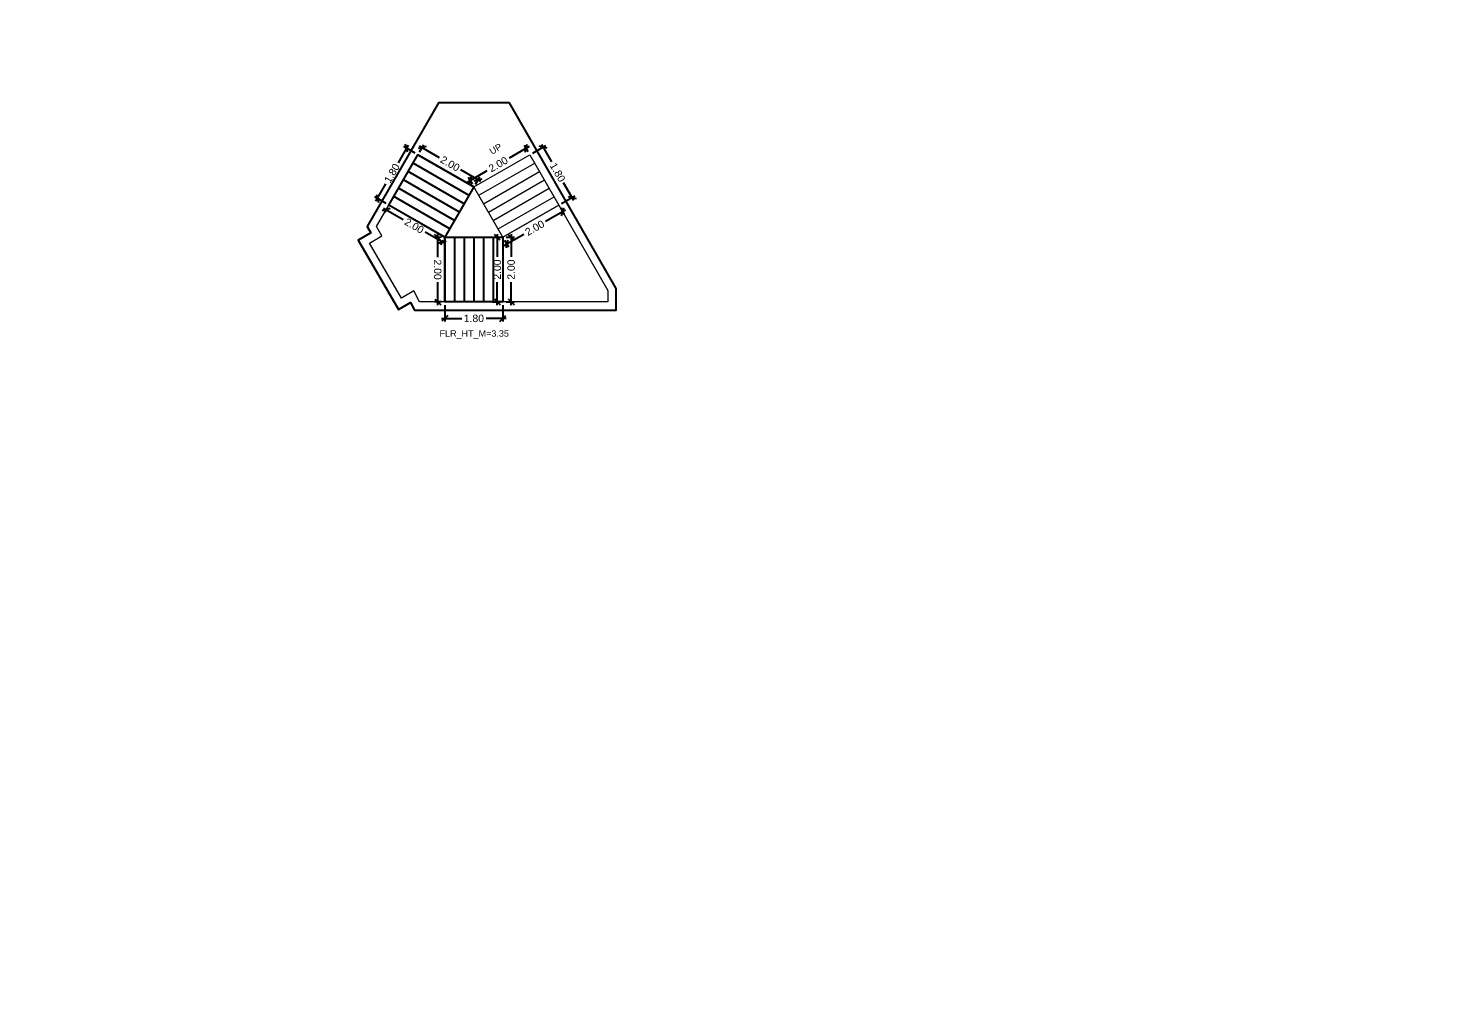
# Model space of a CAD drawing. Header units: metres. Extents: x 256329 to 886268, y -249371 to 355.
# Drawn here: x 287414.03 to 287458.25, y -938.85 to -909.31 of the extents above; entities that cross this region are included whole.
import ezdxf

# ---------------------------------------------------------------- set-up
doc = ezdxf.new("R2010")
doc.units = ezdxf.units.M
doc.header["$MEASUREMENT"] = 0
doc.header["$PDMODE"] = 35
doc.linetypes.add('CONTINOUS', pattern=[0])
doc.layers.get('0').update_dxf_attribs({"lineweight": 18})
doc.layers.get('Defpoints').update_dxf_attribs({"lineweight": 20})
doc.layers.add('A_TEXT', color=4, linetype='Continuous', lineweight=0, transparency=0.3)
doc.layers.add('BLK_2_FLR_19_STAIR_3', color=7, linetype='Continuous', plot=False)
doc.layers.add('BLK_2_FLR_19_STAIR_3_FLIGHT_2', color=7, linetype='Continuous', plot=False)
for name, color, linetype, lineweight in [('BLK_2_FLR_19_STAIR_3_FLIGHT_1', 7, 'Continuous', 0), ('BLK_2_FLR_19_STAIR_3_LANDING_1', 7, 'Continuous', 0), ('BLK_2_FLR_19_STAIR_3_LANDING_2', 7, 'Continuous', 0)]:
    doc.layers.add(name, color=color, linetype=linetype, lineweight=lineweight)
doc.layers.add('BLK_2_FLR_19_STAIR_3_FLIGHT_3', color=7, linetype='Continuous')
doc.styles.add('Arial', font='arial.ttf')
doc.styles.get("Standard").update_dxf_attribs({"font": 'arial.ttf'})
doc.dimstyles.new('METRIC DIM', dxfattribs={"dimtxt": 0.23, "dimasz": 0.18, "dimexe": 0.1, "dimexo": 0.1, "dimgap": 0.09, "dimtad": 0, "dimzin": 0, "dimdsep": 46, "dimtxsty": 'Standard', "dimblk": 'OBLIQUE', "dimcen": 0, "dimdle": 0.1, "dimclrd": 147, "dimclre": 147, "dimclrt": 7, "dimadec": 0, "dimazin": 0, "dimtfac": 1, "dimtofl": 0, "dimtmove": 0, "dimatfit": 2, "dimfxl": 0.125, "dimtolj": 1, "dimtzin": 0, "dimarcsym": 0})

# ---------------------------------------------------------------- blocks, each defined once
blk = doc.blocks.new('_Oblique')
at = {"color": 0, "linetype": 'ByBlock', "lineweight": -2}
blk.add_line((-0.5, -0.5), (0.5, 0.5), dxfattribs=at)
blk = doc.blocks.new('*D1825')
at = {"layer": 'BLK_2_FLR_19_STAIR_3_FLIGHT_2', "color": 147, "lineweight": -2, "transparency": 16777216}
for p, q in [((287426.926519, -917.875941), (287426.926335, -918.387912)), ((287428.726519, -917.876588), (287428.726335, -918.388559)), ((287426.826371, -918.287876), (287427.448871, -918.2881)), ((287428.826371, -918.288595), (287428.203871, -918.288371))]:
    blk.add_line(p, q, dxfattribs=at)
at = {"layer": 'Defpoints', "color": 0, "linetype": 'CONTINOUS', "transparency": 16777216}
for p in [(287426.926555, -917.775941, 0.042641), (287428.726555, -917.776588, 0.042641), (287428.726371, -918.288559)]:
    blk.add_point(p, dxfattribs=at)
at = {"layer": 'BLK_2_FLR_19_STAIR_3_FLIGHT_2', "color": 147, "linetype": 'CONTINOUS', "lineweight": -2, "transparency": 16777216, "xscale": 0.18, "yscale": 0.18, "zscale": 0.18}
for p, rotation in [((287426.926371, -918.287912), 179.979403), ((287428.726371, -918.288559), 359.979403)]:
    blk.add_blockref('_Oblique', p, dxfattribs=dict(at, rotation=rotation))
at = {"layer": 'BLK_2_FLR_19_STAIR_3_FLIGHT_2', "color": 7, "linetype": 'CONTINOUS', "transparency": 16777216, "insert": (287427.826371, -918.288235), "char_height": 0.23, "attachment_point": 5, "rotation": 359.9794033}
blk.add_mtext('\\A1;1.80', dxfattribs=at)
blk = doc.blocks.new('*D1826')
at = {"layer": 'BLK_2_FLR_19_STAIR_3_FLIGHT_3', "color": 147, "lineweight": -2, "transparency": 16777216}
for p, q in [((287426.135033, -912.946616), (287426.750959, -913.300759)), ((287426.144432, -913.130888), (287426.27157, -912.90977)), ((287428.043575, -914.043985), (287427.427649, -913.689841)), ((287427.879591, -914.128566), (287428.006729, -913.907448))]:
    blk.add_line(p, q, dxfattribs=at)
at = {"layer": 'Defpoints', "color": 0, "linetype": 'CONTINOUS', "transparency": 16777216}
for p in [(287426.094587, -913.217579, 0.042641), (287427.956883, -913.99414), (287427.829746, -914.215257, 0.042641)]:
    blk.add_point(p, dxfattribs=at)
at = {"layer": 'BLK_2_FLR_19_STAIR_3_FLIGHT_3', "color": 147, "linetype": 'CONTINOUS', "lineweight": -2, "transparency": 16777216, "xscale": 0.18, "yscale": 0.18, "zscale": 0.18}
for p, rotation in [((287426.221725, -912.996461), 150.102044), ((287427.956883, -913.99414), 330.102044)]:
    blk.add_blockref('_Oblique', p, dxfattribs=dict(at, rotation=rotation))
at = {"layer": 'BLK_2_FLR_19_STAIR_3_FLIGHT_3', "color": 7, "linetype": 'CONTINOUS', "transparency": 16777216, "insert": (287427.089304, -913.4953), "char_height": 0.23, "attachment_point": 5, "rotation": 330.1020442}
blk.add_mtext('\\A1;2.00', dxfattribs=at)
blk = doc.blocks.new('*D1827')
at = {"layer": 'BLK_2_FLR_19_STAIR_3_FLIGHT_1', "color": 147, "lineweight": -2, "transparency": 16777216}
for p, q in [((287429.535204, -912.96826), (287428.91985, -913.321859)), ((287429.514015, -913.132097), (287429.398677, -912.931378)), ((287427.627703, -914.064361), (287428.243057, -913.710762)), ((287427.779923, -914.128553), (287427.664584, -913.927834))]:
    blk.add_line(p, q, dxfattribs=at)
at = {"layer": 'Defpoints', "color": 0, "linetype": 'CONTINOUS', "transparency": 16777216}
for p in [(287429.4485, -913.018083), (287429.563838, -913.218802, 0.042641), (287427.829746, -914.215257, 0.042641)]:
    blk.add_point(p, dxfattribs=at)
at = {"layer": 'BLK_2_FLR_19_STAIR_3_FLIGHT_1', "color": 147, "linetype": 'CONTINOUS', "lineweight": -2, "transparency": 16777216, "xscale": 0.18, "yscale": 0.18, "zscale": 0.18}
for p, rotation in [((287429.4485, -913.018083), 29.88281300000001), ((287427.714407, -914.014538), 209.882813)]:
    blk.add_blockref('_Oblique', p, dxfattribs=dict(at, rotation=rotation))
at = {"layer": 'BLK_2_FLR_19_STAIR_3_FLIGHT_1', "color": 7, "linetype": 'CONTINOUS', "transparency": 16777216, "insert": (287428.581453, -913.516311), "char_height": 0.23, "attachment_point": 5, "rotation": 29.8828126}
blk.add_mtext('\\A1;2.00', dxfattribs=at)
blk = doc.blocks.new('*D1828')
at = {"layer": 'BLK_2_FLR_19_STAIR_3_LANDING_2', "color": 147, "lineweight": -2, "transparency": 16777216}
for p, q in [((287426.826556, -915.776388), (287426.599277, -915.777406)), ((287426.698828, -915.676959), (287426.702006, -916.386775)), ((287426.708677, -917.877156), (287426.7055, -917.16734)), ((287426.83551, -917.776587), (287426.608231, -917.777605))]:
    blk.add_line(p, q, dxfattribs=at)
at = {"layer": 'Defpoints', "color": 0, "linetype": 'CONTINOUS', "transparency": 16777216}
for p in [(287426.926555, -915.775941, 0.042641), (287426.70823, -917.777157), (287426.935509, -917.77614, 0.042641)]:
    blk.add_point(p, dxfattribs=at)
at = {"layer": 'BLK_2_FLR_19_STAIR_3_LANDING_2', "color": 147, "linetype": 'CONTINOUS', "lineweight": -2, "transparency": 16777216, "xscale": 0.18, "yscale": 0.18, "zscale": 0.18}
for p, rotation in [((287426.699276, -915.776958), 90.256477), ((287426.70823, -917.777157), 270.256477)]:
    blk.add_blockref('_Oblique', p, dxfattribs=dict(at, rotation=rotation))
at = {"layer": 'BLK_2_FLR_19_STAIR_3_LANDING_2', "color": 7, "linetype": 'CONTINOUS', "transparency": 16777216, "insert": (287426.703753, -916.777057), "char_height": 0.23, "attachment_point": 5, "rotation": 270.2564771}
blk.add_mtext('\\A1;2.00', dxfattribs=at)
blk = doc.blocks.new('*D1829')
at = {"layer": 'BLK_2_FLR_19_STAIR_3_LANDING_2', "color": 147, "lineweight": -2, "transparency": 16777216}
for p, q in [((287425.024624, -914.871553), (287425.639038, -915.22613)), ((287425.144898, -914.863207), (287425.061253, -915.008149)), ((287426.929522, -915.970866), (287426.315108, -915.616289)), ((287426.876572, -915.862553), (287426.792926, -916.007494))]:
    blk.add_line(p, q, dxfattribs=at)
at = {"layer": 'Defpoints', "color": 0, "linetype": 'CONTINOUS', "transparency": 16777216}
for p in [(287425.111236, -914.921537), (287425.194882, -914.776595, 0.042641), (287426.926555, -915.775941, 0.042641)]:
    blk.add_point(p, dxfattribs=at)
at = {"layer": 'BLK_2_FLR_19_STAIR_3_LANDING_2', "color": 147, "linetype": 'CONTINOUS', "lineweight": -2, "transparency": 16777216, "xscale": 0.18, "yscale": 0.18, "zscale": 0.18}
for p, rotation in [((287425.111236, -914.921537), 150.01084), ((287426.84291, -915.920882), 330.01084)]:
    blk.add_blockref('_Oblique', p, dxfattribs=dict(at, rotation=rotation))
at = {"layer": 'BLK_2_FLR_19_STAIR_3_LANDING_2', "color": 7, "linetype": 'CONTINOUS', "transparency": 16777216, "insert": (287425.977073, -915.42121), "char_height": 0.23, "attachment_point": 5, "rotation": 330.0108404}
blk.add_mtext('\\A1;2.00', dxfattribs=at)
blk = doc.blocks.new('*D1830')
at = {"layer": 'BLK_2_FLR_19_STAIR_3_LANDING_1', "color": 147, "lineweight": -2, "transparency": 16777216}
for p, q in [((287430.666947, -914.937788), (287430.051593, -915.291387)), ((287430.510471, -914.86619), (287430.630065, -915.074316)), ((287428.759445, -916.033889), (287429.3748, -915.68029)), ((287428.776378, -915.862645), (287428.895973, -916.070771))]:
    blk.add_line(p, q, dxfattribs=at)
at = {"layer": 'Defpoints', "color": 0, "linetype": 'CONTINOUS', "transparency": 16777216}
for p in [(287430.460648, -914.779485, 0.042641), (287430.580242, -914.987611), (287428.726555, -915.775941, 0.042641)]:
    blk.add_point(p, dxfattribs=at)
at = {"layer": 'BLK_2_FLR_19_STAIR_3_LANDING_1', "color": 147, "linetype": 'CONTINOUS', "lineweight": -2, "transparency": 16777216, "xscale": 0.18, "yscale": 0.18, "zscale": 0.18}
for p, rotation in [((287430.580242, -914.987611), 29.88281300000001), ((287428.84615, -915.984066), 209.882813)]:
    blk.add_blockref('_Oblique', p, dxfattribs=dict(at, rotation=rotation))
at = {"layer": 'BLK_2_FLR_19_STAIR_3_LANDING_1', "color": 7, "linetype": 'CONTINOUS', "transparency": 16777216, "insert": (287429.713196, -915.485839), "char_height": 0.23, "attachment_point": 5, "rotation": 29.8828126}
blk.add_mtext('\\A1;2.00', dxfattribs=at)
blk = doc.blocks.new('*D1831')
at = {"layer": 'BLK_2_FLR_19_STAIR_3_LANDING_1', "color": 147, "lineweight": -2, "transparency": 16777216}
for p, q in [((287428.826555, -915.775941), (287429.082206, -915.775941)), ((287428.982206, -915.675941), (287428.982206, -916.385654)), ((287428.982206, -917.875941), (287428.982206, -917.166227)), ((287428.826555, -917.775941), (287429.082206, -917.775941))]:
    blk.add_line(p, q, dxfattribs=at)
at = {"layer": 'Defpoints', "color": 0, "linetype": 'CONTINOUS', "transparency": 16777216}
for p in [(287428.726555, -915.775941, 0.042641), (287428.726555, -917.775941, 0.042641), (287428.982206, -917.775941)]:
    blk.add_point(p, dxfattribs=at)
at = {"layer": 'BLK_2_FLR_19_STAIR_3_LANDING_1', "color": 147, "linetype": 'CONTINOUS', "lineweight": -2, "transparency": 16777216, "xscale": 0.18, "yscale": 0.18, "zscale": 0.18}
for p, rotation in [((287428.982206, -915.775941), 90), ((287428.982206, -917.775941), 270)]:
    blk.add_blockref('_Oblique', p, dxfattribs=dict(at, rotation=rotation))
at = {"layer": 'BLK_2_FLR_19_STAIR_3_LANDING_1', "color": 7, "linetype": 'CONTINOUS', "transparency": 16777216, "insert": (287428.982206, -916.775941), "char_height": 0.23, "attachment_point": 5, "rotation": 90}
blk.add_mtext('\\A1;2.00', dxfattribs=at)
blk = doc.blocks.new('*D1832')
at = {"layer": 'BLK_2_FLR_19_STAIR_3_FLIGHT_3', "color": 147, "lineweight": -2, "transparency": 16777216}
for p, q in [((287425.788641, -912.925561), (287425.477493, -913.464721)), ((287426.007975, -913.167595), (287425.652045, -912.962189)), ((287425.10827, -914.726611), (287424.75234, -914.521205)), ((287424.788969, -914.657801), (287425.100117, -914.118641))]:
    blk.add_line(p, q, dxfattribs=at)
at = {"layer": 'Defpoints', "color": 0, "linetype": 'CONTINOUS', "transparency": 16777216}
for p in [(287426.094587, -913.217579, 0.042641), (287424.838952, -914.571189), (287425.194882, -914.776595, 0.042641)]:
    blk.add_point(p, dxfattribs=at)
at = {"layer": 'BLK_2_FLR_19_STAIR_3_FLIGHT_3', "color": 147, "linetype": 'CONTINOUS', "lineweight": -2, "transparency": 16777216, "xscale": 0.18, "yscale": 0.18, "zscale": 0.18}
for p, rotation in [((287425.738657, -913.012173), 60.01084000000001), ((287424.838952, -914.571189), 240.01084)]:
    blk.add_blockref('_Oblique', p, dxfattribs=dict(at, rotation=rotation))
at = {"layer": 'BLK_2_FLR_19_STAIR_3_FLIGHT_3', "color": 7, "linetype": 'CONTINOUS', "transparency": 16777216, "insert": (287425.288805, -913.791681), "char_height": 0.23, "attachment_point": 5, "rotation": 60.0108404}
blk.add_mtext('\\A1;1.80', dxfattribs=at)
blk = doc.blocks.new('*D1833')
at = {"layer": 'BLK_2_FLR_19_STAIR_3_FLIGHT_1', "color": 147, "lineweight": -2, "transparency": 16777216}
for p, q in [((287429.650543, -913.168979), (287430.059666, -912.933886)), ((287429.923139, -912.897004), (287430.233285, -913.436741)), ((287430.547353, -914.729662), (287430.956476, -914.494569)), ((287430.919594, -914.631097), (287430.609447, -914.09136))]:
    blk.add_line(p, q, dxfattribs=at)
at = {"layer": 'Defpoints', "color": 0, "linetype": 'CONTINOUS', "transparency": 16777216}
for p in [(287429.563838, -913.218802, 0.042641), (287430.460648, -914.779485, 0.042641), (287430.869771, -914.544392)]:
    blk.add_point(p, dxfattribs=at)
at = {"layer": 'BLK_2_FLR_19_STAIR_3_FLIGHT_1', "color": 147, "linetype": 'CONTINOUS', "lineweight": -2, "transparency": 16777216, "xscale": 0.18, "yscale": 0.18, "zscale": 0.18}
for p, rotation in [((287429.972961, -912.983709), 119.882813), ((287430.869771, -914.544392), 299.882813)]:
    blk.add_blockref('_Oblique', p, dxfattribs=dict(at, rotation=rotation))
at = {"layer": 'BLK_2_FLR_19_STAIR_3_FLIGHT_1', "color": 7, "linetype": 'CONTINOUS', "transparency": 16777216, "insert": (287430.421366, -913.76405), "char_height": 0.23, "attachment_point": 5, "rotation": 299.8828126}
blk.add_mtext('\\A1;1.80', dxfattribs=at)
blk = doc.blocks.new('*D1785')
at = {"layer": 'BLK_2_FLR_19_STAIR_3_FLIGHT_2', "color": 147, "lineweight": -2, "transparency": 16777216}
for p, q in [((287428.397464, -915.775941), (287428.653115, -915.775941)), ((287428.553115, -915.675941), (287428.553115, -916.385654)), ((287428.553115, -917.875941), (287428.553115, -917.166227)), ((287428.397464, -917.775941), (287428.653115, -917.775941))]:
    blk.add_line(p, q, dxfattribs=at)
at = {"layer": 'Defpoints', "color": 0, "linetype": 'CONTINOUS', "transparency": 16777216}
for p in [(287428.297464, -915.775941, 0.042641), (287428.297464, -917.775941, 0.042641), (287428.553115, -917.775941)]:
    blk.add_point(p, dxfattribs=at)
at = {"layer": 'BLK_2_FLR_19_STAIR_3_FLIGHT_2', "color": 147, "linetype": 'CONTINOUS', "lineweight": -2, "transparency": 16777216, "xscale": 0.18, "yscale": 0.18, "zscale": 0.18}
for p, rotation in [((287428.553115, -915.775941), 90), ((287428.553115, -917.775941), 270)]:
    blk.add_blockref('_Oblique', p, dxfattribs=dict(at, rotation=rotation))
at = {"layer": 'BLK_2_FLR_19_STAIR_3_FLIGHT_2', "color": 7, "linetype": 'CONTINOUS', "transparency": 16777216, "insert": (287428.553115, -916.775941), "char_height": 0.23, "attachment_point": 5, "rotation": 90}
blk.add_mtext('\\A1;2.00', dxfattribs=at)

msp = doc.modelspace()

# ---------------------------------------------------------------- linework, layer by layer
at = {"color": 5, "linetype": 'CONTINOUS'}
for p, q in [((287428.726555, -915.775941, 0.042641), (287427.829746, -914.215257, 0.042641)), ((287426.926555, -915.775941, 0.042641), (287428.726555, -915.775941, 0.042641))]:
    msp.add_line(p, q, dxfattribs=at)
at = {"color": 5, "linetype": 'CONTINOUS', "elevation": 0.042641}
msp.add_lwpolyline([(287426.926555, -915.775941), (287427.829746, -914.215257)], dxfattribs=at)
at = {"layer": 'BLK_2_FLR_19_STAIR_3', "color": 7, "linetype": 'CONTINOUS', "elevation": 0.042641}
msp.add_lwpolyline([(287428.932086, -911.610949), (287426.729294, -911.610949), (287424.517731, -915.443163), (287424.630863, -915.638962), (287424.242338, -915.868723), (287425.488029, -918.006904), (287425.863903, -917.790514), (287425.983636, -918.02922), (287432.235379, -918.030784), (287432.235547, -917.359832)], close=True, dxfattribs=at)
at = {"layer": 'BLK_2_FLR_19_STAIR_3_FLIGHT_1', "color": 3, "linetype": 'CONTINOUS'}
for p, q in [((287427.829746, -914.215257, 0.042641), (287429.563838, -913.218802, 0.042641)), ((287427.979214, -914.475371, 0.042641), (287429.713306, -913.478916, 0.042641)), ((287428.128682, -914.735485, 0.042641), (287429.862775, -913.73903, 0.042641)), ((287428.278151, -914.995599, 0.042641), (287430.012243, -913.999144, 0.042641)), ((287428.427619, -915.255713, 0.042641), (287430.161711, -914.259257, 0.042641)), ((287428.577087, -915.515827, 0.042641), (287430.31118, -914.519371, 0.042641)), ((287428.726555, -915.775941, 0.042641), (287430.460648, -914.779485, 0.042641))]:
    msp.add_line(p, q, dxfattribs=at)
at = {"layer": 'BLK_2_FLR_19_STAIR_3_FLIGHT_1', "color": 7, "linetype": 'CONTINOUS', "elevation": 0.042641}
msp.add_lwpolyline([(287429.563838, -913.218802), (287430.460648, -914.779485), (287428.726555, -915.775941), (287427.829746, -914.215257), (287429.563838, -913.218802)], dxfattribs=at)
at = {"layer": 'BLK_2_FLR_19_STAIR_3_FLIGHT_2', "color": 3, "linetype": 'CONTINOUS'}
for p, q in [((287426.926555, -915.775941, 0.042641), (287426.926555, -917.775941, 0.042641)), ((287427.226555, -915.775941, 0.042641), (287427.226555, -917.775941, 0.042641)), ((287427.526555, -915.775941, 0.042641), (287427.526555, -917.775941, 0.042641)), ((287427.826555, -915.775941, 0.042641), (287427.826555, -917.775941, 0.042641)), ((287428.126555, -915.775941, 0.042641), (287428.126555, -917.775941, 0.042641)), ((287428.426555, -915.775941, 0.042641), (287428.426555, -917.775941, 0.042641)), ((287428.726555, -915.775941, 0.042641), (287428.726555, -917.775941, 0.042641))]:
    msp.add_line(p, q, dxfattribs=at)
at = {"layer": 'BLK_2_FLR_19_STAIR_3_FLIGHT_2', "color": 7, "linetype": 'CONTINOUS', "elevation": 0.042641}
msp.add_lwpolyline([(287426.926555, -915.775941), (287428.726555, -915.775941), (287428.726555, -917.775941), (287426.926555, -917.775941)], close=True, dxfattribs=at)
at = {"layer": 'BLK_2_FLR_19_STAIR_3_FLIGHT_3', "color": 3, "linetype": 'CONTINOUS'}
for p, q in [((287427.67631, -914.476761, 0.042641), (287425.944636, -913.477415, 0.042641)), ((287427.829746, -914.215257, 0.042641), (287426.094587, -913.217579, 0.042641)), ((287427.376408, -914.996433, 0.042641), (287425.644734, -913.997087, 0.042641)), ((287427.526359, -914.736597, 0.042641), (287425.794685, -913.737251, 0.042641)), ((287427.076506, -915.516105, 0.042641), (287425.344833, -914.516759, 0.042641)), ((287427.226457, -915.256269, 0.042641), (287425.494783, -914.256923, 0.042641)), ((287426.926555, -915.775941, 0.042641), (287425.194882, -914.776595, 0.042641))]:
    msp.add_line(p, q, dxfattribs=at)
at = {"layer": 'BLK_2_FLR_19_STAIR_3_FLIGHT_3', "ltscale": 0.05, "elevation": 0.042641}
msp.add_lwpolyline([(287427.829746, -914.215257), (287426.926555, -915.775941), (287425.194882, -914.776595), (287426.094587, -913.217579), (287427.829746, -914.215257)], dxfattribs=at)
at = {"layer": 'BLK_2_FLR_19_STAIR_3_LANDING_1', "color": 7, "linetype": 'CONTINOUS', "elevation": 0.042641}
msp.add_lwpolyline([(287428.726555, -915.775941), (287430.460648, -914.779485), (287431.982211, -917.427402), (287431.982123, -917.777402), (287428.726555, -917.775941), (287428.726555, -915.775941)], dxfattribs=at)
at = {"layer": 'BLK_2_FLR_19_STAIR_3_LANDING_2', "color": 7, "linetype": 'CONTINOUS', "elevation": 0.042641}
msp.add_lwpolyline([(287426.926555, -915.775941), (287426.926555, -917.775941), (287426.139993, -917.775941), (287425.970039, -917.437113), (287425.581218, -917.663638), (287424.587909, -915.958662), (287424.975657, -915.729361), (287424.810251, -915.443087), (287425.194882, -914.776595), (287426.925342, -915.778038)], dxfattribs=at)

# ---------------------------------------------------------------- texts
at = {"layer": 'A_TEXT', "lineweight": 0, "insert": (287429.432694, -912.619329, 0.042641), "char_height": 0.2, "width": 2.485498, "attachment_point": 9, "rotation": 30.0054902, "style": 'Arial'}
msp.add_mtext('\\pxi2.2673,qc;UP', dxfattribs=at)
at = {"layer": 'BLK_2_FLR_19_STAIR_3', "color": 7, "linetype": 'CONTINOUS', "insert": (287426.762019, -918.653701), "char_height": 0.2, "attachment_point": 1}
msp.add_mtext_dynamic_manual_height_columns('FLR_HT_M=3.35', width=2.272281, gutter_width=0.405, heights=[0.300679], dxfattribs=at)

# ---------------------------------------------------------------- dimensions: what is measured, and where the dimension line sits
at = {"layer": 'BLK_2_FLR_19_STAIR_3_FLIGHT_1', "color": 2, "linetype": 'CONTINOUS'}
dim = msp.add_aligned_dim(p1=(287427.829746, -914.215257, 0.042641), p2=(287429.563838, -913.218802, 0.042641), distance=0.231497, dimstyle='METRIC DIM', override={"dimfxl": 0.18}, dxfattribs=at)
dim.commit()
dim.dimension.update_dxf_attribs({"geometry": '*D1827', "text_midpoint": (287428.581453, -913.516311)})
at = {"layer": 'BLK_2_FLR_19_STAIR_3_FLIGHT_1', "color": 1, "linetype": 'CONTINOUS'}
dim = msp.add_aligned_dim(p1=(287429.563838, -913.218802, 0.042641), p2=(287430.460648, -914.779485, 0.042641), distance=0.471858, dimstyle='METRIC DIM', override={"dimfxl": 0.18}, dxfattribs=at)
dim.commit()
dim.dimension.update_dxf_attribs({"geometry": '*D1833', "text_midpoint": (287430.421366, -913.76405)})
at = {"layer": 'BLK_2_FLR_19_STAIR_3_FLIGHT_2', "color": 2, "linetype": 'CONTINOUS'}
dim = msp.add_aligned_dim(p1=(287428.297464, -915.775941, 0.042641), p2=(287428.297464, -917.775941, 0.042641), distance=0.255651, dimstyle='METRIC DIM', override={"dimfxl": 0.18}, dxfattribs=at)
dim.commit()
dim.dimension.update_dxf_attribs({"geometry": '*D1785', "text_midpoint": (287428.553115, -916.775941)})
at = {"layer": 'BLK_2_FLR_19_STAIR_3_FLIGHT_2', "color": 1, "linetype": 'CONTINOUS'}
dim = msp.add_aligned_dim(p1=(287426.926555, -917.775941, 0.042641), p2=(287428.726555, -917.776588, 0.042641), distance=-0.511971, dimstyle='METRIC DIM', override={"dimfxl": 0.18}, dxfattribs=at)
dim.commit()
dim.dimension.update_dxf_attribs({"geometry": '*D1825', "text_midpoint": (287427.826371, -918.288235)})
at = {"layer": 'BLK_2_FLR_19_STAIR_3_FLIGHT_3', "color": 1, "linetype": 'CONTINOUS'}
dim = msp.add_aligned_dim(p1=(287426.094587, -913.217579, 0.042641), p2=(287425.194882, -914.776595, 0.042641), distance=-0.410947, dimstyle='METRIC DIM', override={"dimfxl": 0.18}, dxfattribs=at)
dim.commit()
dim.dimension.update_dxf_attribs({"geometry": '*D1832', "text_midpoint": (287425.288805, -913.791681)})
at = {"layer": 'BLK_2_FLR_19_STAIR_3_FLIGHT_3', "color": 2, "linetype": 'CONTINOUS'}
dim = msp.add_aligned_dim(p1=(287426.094587, -913.217579, 0.042641), p2=(287427.829746, -914.215257, 0.042641), distance=0.255062, dimstyle='METRIC DIM', override={"dimfxl": 0.18}, dxfattribs=at)
dim.commit()
dim.dimension.update_dxf_attribs({"geometry": '*D1826', "text_midpoint": (287427.089304, -913.4953)})
at = {"layer": 'BLK_2_FLR_19_STAIR_3_LANDING_1', "color": 1, "linetype": 'CONTINOUS'}
dim = msp.add_aligned_dim(p1=(287428.726555, -915.775941, 0.042641), p2=(287430.460648, -914.779485, 0.042641), distance=-0.24004, dimstyle='METRIC DIM', override={"dimfxl": 0.18}, dxfattribs=at)
dim.commit()
dim.dimension.update_dxf_attribs({"geometry": '*D1830', "text_midpoint": (287429.713196, -915.485839)})
at = {"layer": 'BLK_2_FLR_19_STAIR_3_LANDING_1', "color": 2, "linetype": 'CONTINOUS'}
dim = msp.add_aligned_dim(p1=(287428.726555, -915.775941, 0.042641), p2=(287428.726555, -917.775941, 0.042641), distance=0.255651, dimstyle='METRIC DIM', override={"dimfxl": 0.18}, dxfattribs=at)
dim.commit()
dim.dimension.update_dxf_attribs({"geometry": '*D1831', "text_midpoint": (287428.982206, -916.775941)})
at = {"layer": 'BLK_2_FLR_19_STAIR_3_LANDING_2', "color": 1, "linetype": 'CONTINOUS'}
dim = msp.add_aligned_dim(p1=(287426.926555, -915.775941, 0.042641), p2=(287425.194882, -914.776595, 0.042641), distance=0.167346, dimstyle='METRIC DIM', override={"dimfxl": 0.18}, dxfattribs=at)
dim.commit()
dim.dimension.update_dxf_attribs({"geometry": '*D1829', "text_midpoint": (287425.977073, -915.42121)})
at = {"layer": 'BLK_2_FLR_19_STAIR_3_LANDING_2', "color": 2, "linetype": 'CONTINOUS'}
dim = msp.add_aligned_dim(p1=(287426.926555, -915.775941, 0.042641), p2=(287426.935509, -917.77614, 0.042641), distance=-0.227281, dimstyle='METRIC DIM', override={"dimfxl": 0.18}, dxfattribs=at)
dim.commit()
dim.dimension.update_dxf_attribs({"geometry": '*D1828', "text_midpoint": (287426.703753, -916.777057)})

doc.saveas('drawing.dxf')
